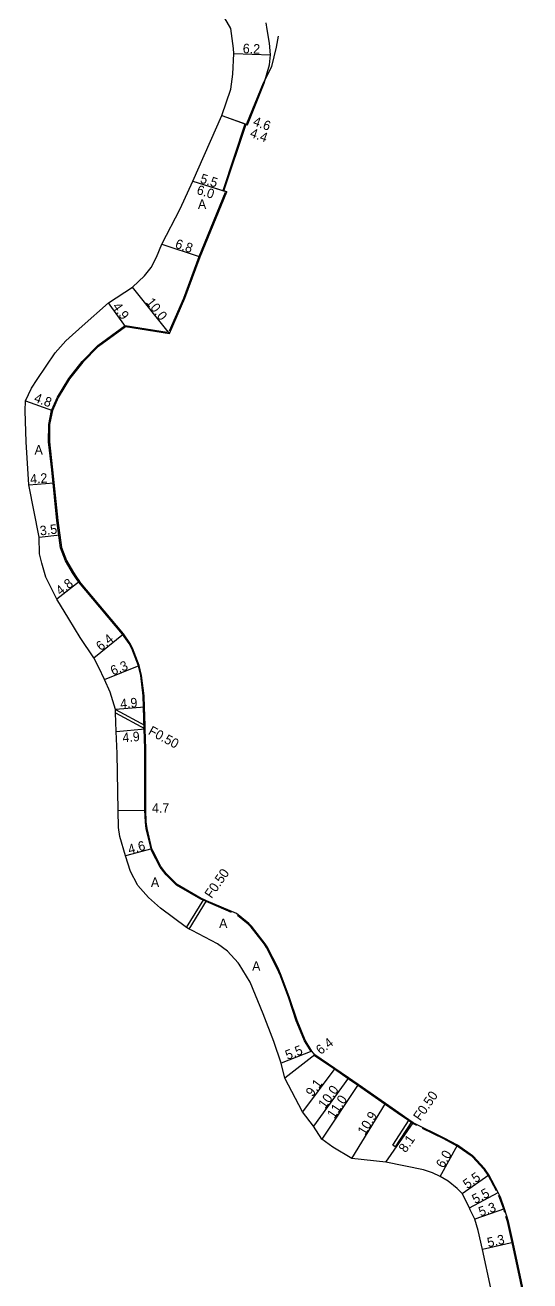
# Model space of a CAD drawing. Header units: metres. Extents: x -28000 to -23998, y -90000 to -87000.
# Drawn here: x -26847.3 to -26762.4, y -87905.5 to -87694.4 of the extents above; entities that cross this region are included whole.
import ezdxf

# ---------------------------------------------------------------- set-up
doc = ezdxf.new("R2010")
doc.units = ezdxf.units.M
doc.header["$LTSCALE"] = 2.5
for name, color, linetype in [('側溝・桝', 7, 'Continuous'), ('幅員', 7, 'Continuous'), ('歩道・分離帯・安全施設', 7, 'Continuous'), ('舗装', 7, 'Continuous'), ('道路', 7, 'Continuous')]:
    doc.layers.add(name, color=color, linetype=linetype)
doc.styles.get("Standard").update_dxf_attribs({"font": ''})
doc.styles.get('Standard').set_extended_font_data('@MS PGothic')

msp = doc.modelspace()

# ---------------------------------------------------------------- linework, layer by layer
at = {"layer": '側溝・桝', "flags": 128}
for points in [[(-26832.05, -87809.46), (-26827.08, -87812.13)], [(-26832.03, -87810.04), (-26827.06, -87812.71)], [(-26820.1, -87846.08), (-26817.21, -87841.42)], [(-26819.68, -87846.36), (-26816.75, -87841.62)], [(-26782.26, -87878.76), (-26785.01, -87883.01), (-26785.43, -87882.73), (-26782.67, -87878.47)]]:
    msp.add_lwpolyline(points, dxfattribs=at)
at = {"layer": '幅員', "flags": 128}
for points in [[(-26812.17, -87699.14), (-26805.98, -87699.38)], [(-26814.19, -87709.59), (-26810.1, -87711.06)], [(-26814.19, -87709.59), (-26809.86, -87711.15)], [(-26819.07, -87720.6), (-26813.34, -87722.39)], [(-26819.07, -87720.6), (-26813.82, -87722.24)], [(-26824.26, -87731.2), (-26817.82, -87733.36)], [(-26822.98, -87746.25), (-26829.2, -87738.42)], [(-26830.39, -87745.07), (-26833.21, -87741.06)], [(-26847.18, -87757.58), (-26842.67, -87759.21)], [(-26846.6, -87771.67), (-26842.41, -87771.34)], [(-26844.91, -87780.46), (-26841.43, -87780.06)], [(-26838.1, -87787.96), (-26841.89, -87790.91)], [(-26835.69, -87800.77), (-26830.73, -87796.72)], [(-26833.9, -87804.43), (-26828.06, -87802.06)], [(-26827.17, -87809.06), (-26832.05, -87809.46)], [(-26831.6, -87826.43), (-26826.95, -87826.39)], [(-26825.92, -87832.86), (-26830.36, -87834.07)], [(-26799.05, -87866.88), (-26804.17, -87868.89)], [(-26798.52, -87867.49), (-26803.57, -87871.43)], [(-26795.15, -87869.82), (-26800.62, -87877.09)], [(-26792.85, -87871.41), (-26798.74, -87879.49)], [(-26791.24, -87872.52), (-26797.36, -87881.67)], [(-26792.33, -87884.96), (-26786.63, -87875.72)], [(-26786.58, -87885.56), (-26781.99, -87878.95)], [(-26777.47, -87887.95), (-26774.53, -87882.72)], [(-26773.78, -87890.85), (-26769.28, -87887.68)], [(-26772.54, -87893.25), (-26767.68, -87890.66)], [(-26766.62, -87893.41), (-26771.63, -87895.16)], [(-26765.19, -87899.05), (-26770.35, -87900.22)]]:
    msp.add_lwpolyline(points, dxfattribs=at)
at = {"layer": '幅員'}
msp.add_lwpolyline([(-26831.94, -87813.13), (-26827.06, -87812.71)], dxfattribs=at)
at = {"layer": '歩道・分離帯・安全施設', "flags": 128}
for points in [[(-26809.95, -87710.95), (-26807.18, -87704.09), (-26805.76, -87701.35), (-26804.96, -87698.12), (-26804.67, -87696.23)], [(-26813.96, -87722.19), (-26810.24, -87711.01)], [(-26822.95, -87745.8), (-26820.56, -87740.27), (-26817.96, -87733.3), (-26813.53, -87722.48)], [(-26835, -87748.23), (-26830.43, -87744.91), (-26823.37, -87746.03)], [(-26812.57, -87843.58), (-26817.72, -87841.37), (-26821.78, -87839.01), (-26823.55, -87837.25), (-26823.95, -87836.77), (-26824.55, -87835.95), (-26825.93, -87833.27), (-26826.06, -87832.9), (-26826.88, -87829.51), (-26827.02, -87828.36), (-26827.1, -87826.4), (-26827.11, -87816.05), (-26827.21, -87812.71), (-26827.32, -87809.07), (-26827.38, -87807.17), (-26827.82, -87803.74), (-26828.21, -87802.1), (-26829.32, -87799.21), (-26829.78, -87798.36), (-26830.85, -87796.81), (-26838.22, -87788.05), (-26838.75, -87787.3), (-26839.27, -87786.48), (-26840.44, -87784.45), (-26841.28, -87782.27), (-26841.92, -87777.69), (-26842.78, -87769.17), (-26843.31, -87764.45), (-26843.28, -87761.54), (-26842.81, -87759.16), (-26841.82, -87756.94), (-26839.9, -87753.78), (-26837.66, -87750.97), (-26835, -87748.23)], [(-26808.81, -87846.63), (-26809.25, -87846.05), (-26809.72, -87845.57), (-26811.56, -87844.1)], [(-26799.13, -87867.02), (-26799.17, -87866.97), (-26800.27, -87865.14), (-26801.67, -87861.82), (-26802.93, -87857.99), (-26804.31, -87854.22), (-26804.85, -87853), (-26806.68, -87849.45), (-26807.01, -87848.92), (-26808.81, -87846.63)], [(-26781.38, -87879.4), (-26782.07, -87879.07), (-26783.53, -87878.06), (-26783.94, -87877.77), (-26786.72, -87875.85), (-26791.33, -87872.64), (-26792.94, -87871.53), (-26795.23, -87869.94), (-26798.63, -87867.6), (-26798.64, -87867.59)], [(-26768.01, -87890.36), (-26769.41, -87887.76), (-26770, -87886.86), (-26770.1, -87886.74), (-26772, -87884.69), (-26772.1, -87884.6), (-26774.61, -87882.85), (-26776.85, -87881.64), (-26780.43, -87879.88)], [(-26766.6, -87894.01), (-26766.77, -87893.45), (-26767.46, -87891.48), (-26767.62, -87891.14)], [(-26762.52, -87912.2), (-26765.33, -87899.08), (-26766.13, -87895.54), (-26766.4, -87894.68)]]:
    msp.add_lwpolyline(points, dxfattribs=at)
at = {"layer": '道路', "flags": 128}
for points in [[(-26819.17, -87846.63), (-26819.68, -87846.36), (-26819.82, -87846.29), (-26820.1, -87846.08), (-26824.47, -87842.87), (-26826.52, -87841.06), (-26828.32, -87839.03), (-26828.37, -87838.96), (-26829.53, -87836.69), (-26830.36, -87834.07), (-26831.3, -87830.79), (-26831.54, -87829.32), (-26831.6, -87826.43), (-26831.79, -87816.87), (-26831.94, -87813.13), (-26832.03, -87810.04), (-26832.05, -87809.46), (-26832.96, -87806.55), (-26833.9, -87804.43), (-26834.83, -87802.41), (-26835.69, -87800.77), (-26837.98, -87797.37), (-26839.88, -87794.2), (-26841.89, -87790.91), (-26843.79, -87787.2), (-26844.42, -87784.84), (-26844.81, -87783.3), (-26844.91, -87780.46), (-26846.6, -87771.67), (-26847.08, -87764.43), (-26847.25, -87759.23), (-26847.18, -87757.58), (-26846.16, -87755.41), (-26845.24, -87753.98), (-26842.18, -87749.47), (-26840.39, -87747.46), (-26839.86, -87746.94), (-26837.67, -87745.03), (-26833.21, -87741.06), (-26829.2, -87738.42), (-26827.18, -87736.55), (-26826.06, -87735.16), (-26825.17, -87733.4), (-26824.26, -87731.2), (-26821.17, -87725.25), (-26819.07, -87720.6), (-26814.19, -87709.59), (-26812.64, -87705.16), (-26812.34, -87702.62), (-26812.17, -87699.14), (-26812.21, -87698.32), (-26812.66, -87694.94), (-26814.08, -87692.54)], [(-26834.9, -87748.34), (-26830.39, -87745.07), (-26822.98, -87746.25), (-26820.42, -87740.32), (-26817.82, -87733.36), (-26813.34, -87722.39), (-26813.82, -87722.24), (-26810.1, -87711.06), (-26809.86, -87711.15), (-26807.04, -87704.13), (-26806.17, -87701.07), (-26805.98, -87699.38), (-26806.13, -87697.45), (-26806.53, -87695.13), (-26806.74, -87694)], [(-26834.9, -87748.34), (-26837.55, -87751.07), (-26839.78, -87753.87), (-26841.69, -87757.01), (-26842.67, -87759.21), (-26843.13, -87761.56), (-26843.16, -87764.44), (-26842.63, -87769.15), (-26841.77, -87777.67), (-26841.13, -87782.23), (-26840.31, -87784.38), (-26839.14, -87786.4), (-26838.62, -87787.21), (-26838.1, -87787.96)], [(-26808.62, -87846.63), (-26809.14, -87845.95), (-26809.62, -87845.46), (-26811.73, -87843.77), (-26816.75, -87841.62), (-26817.21, -87841.42), (-26817.65, -87841.24), (-26821.69, -87838.89), (-26823.44, -87837.15), (-26823.83, -87836.68), (-26824.42, -87835.87), (-26825.79, -87833.21), (-26825.92, -87832.86), (-26826.73, -87829.48), (-26826.88, -87828.35), (-26826.95, -87826.39), (-26826.96, -87816.04), (-26827.06, -87812.71), (-26827.08, -87812.13), (-26827.17, -87809.06), (-26827.23, -87807.16), (-26827.67, -87803.71), (-26828.06, -87802.06), (-26829.18, -87799.14), (-26829.66, -87798.28), (-26830.73, -87796.72), (-26838.1, -87787.96)], [(-26767.56, -87913.22), (-26770.35, -87900.22), (-26771.04, -87897.03), (-26771.63, -87895.16), (-26772.39, -87893.59), (-26772.54, -87893.25), (-26773.78, -87890.85), (-26774.59, -87890), (-26776.13, -87888.75), (-26777.47, -87887.95), (-26778.74, -87887.33), (-26780.25, -87886.87), (-26786.58, -87885.56), (-26792.33, -87884.96), (-26795.48, -87883.06), (-26797.36, -87881.67), (-26798.74, -87879.49), (-26800.62, -87877.09), (-26803.57, -87871.43), (-26804.17, -87868.89), (-26805.45, -87865.27), (-26807.24, -87860.64), (-26809.39, -87855.28), (-26811.25, -87852.28), (-26811.43, -87852.02), (-26813.2, -87850.11), (-26814.9, -87848.84), (-26819.17, -87846.63)], [(-26762.37, -87912.17), (-26765.19, -87899.05), (-26765.99, -87895.51), (-26766.62, -87893.41), (-26767.32, -87891.43), (-26767.68, -87890.66), (-26769.28, -87887.68), (-26769.88, -87886.77), (-26769.99, -87886.64), (-26771.89, -87884.58), (-26772.01, -87884.48), (-26774.53, -87882.72), (-26776.78, -87881.51), (-26781.99, -87878.95), (-26783.44, -87877.94), (-26783.86, -87877.65), (-26786.63, -87875.72), (-26791.24, -87872.52), (-26792.85, -87871.41), (-26795.15, -87869.82), (-26798.52, -87867.49), (-26799.05, -87866.88), (-26800.14, -87865.07), (-26801.53, -87861.77), (-26802.79, -87857.95), (-26804.17, -87854.17), (-26804.71, -87852.93), (-26806.55, -87849.37), (-26806.89, -87848.84), (-26808.62, -87846.63)]]:
    msp.add_lwpolyline(points, dxfattribs=at)

# ---------------------------------------------------------------- texts
at = {"layer": '側溝・桝'}
for rotation, p in [(331.7345, (-26826.67, -87813.54)), (55.2434, (-26815.89, -87841.33)), (55.2434, (-26780.8, -87878.73))]:
    msp.add_text('F0.50', height=1.6, rotation=rotation, dxfattribs=at).set_placement(p)
at = {"layer": '幅員'}
for s, rotation, p in [('6.2', 357.8172, (-26810.67, -87699.1)), ('4.6', 340.1932, (-26809.05, -87711.2)), ('4.4', 340.1932, (-26809.56, -87713.14)), ('5.5', 342.7124, (-26817.94, -87720.85)), ('6.0', 342.7124, (-26818.52, -87722.75)), ('6.8', 341.4875, (-26822.14, -87731.8)), ('10.0', 308.503, (-26827.01, -87741.02)), ('4.9', 305.2105, (-26832.64, -87741.7)), ('4.8', 340.2011, (-26845.87, -87757.68)), ('4.2', 4.4097, (-26846.35, -87771.51)), ('3.5', 6.6054, (-26844.68, -87780.2)), ('4.8', 37.8775, (-26841.32, -87790.34)), ('6.4', 39.2406, (-26834.51, -87799.68)), ('6.3', 22.1343, (-26832.5, -87803.75)), ('4.9', 4.6449, (-26831.21, -87809.29)), ('4.9', 4.9776, (-26830.82, -87814.99)), ('4.7', 0.412, (-26825.92, -87826.83)), ('4.6', 15.3017, (-26829.71, -87833.79)), ('6.4', 37.9808, (-26797.56, -87867.56)), ('5.5', 21.3804, (-26803.13, -87868.38)), ('9.1', 53.0109, (-26798.93, -87874.67)), ('10.0', 53.9342, (-26796.82, -87876.68)), ('11.0', 56.2533, (-26795.27, -87878.37)), ('10.9', 58.3367, (-26790.1, -87881.15)), ('8.1', 55.2433, (-26783.26, -87884.08)), ('6.0', 60.7234, (-26776.87, -87886.68)), ('5.5', 35.1995, (-26772.9, -87890.11)), ('5.5', 27.9767, (-26771.57, -87892.62)), ('5.3', 19.2883, (-26770.67, -87894.72)), ('5.3', 12.7984, (-26769.35, -87899.89))]:
    msp.add_text(s, height=1.6, rotation=rotation, dxfattribs=at).set_placement(p)
at = {"layer": '舗装'}
for p in [(-26818.19, -87725.29), (-26845.67, -87766.59), (-26826.1, -87839.29), (-26814.63, -87846.2), (-26809.08, -87853.39)]:
    msp.add_text('A', height=1.6, dxfattribs=at).set_placement(p)

doc.saveas('drawing.dxf')
